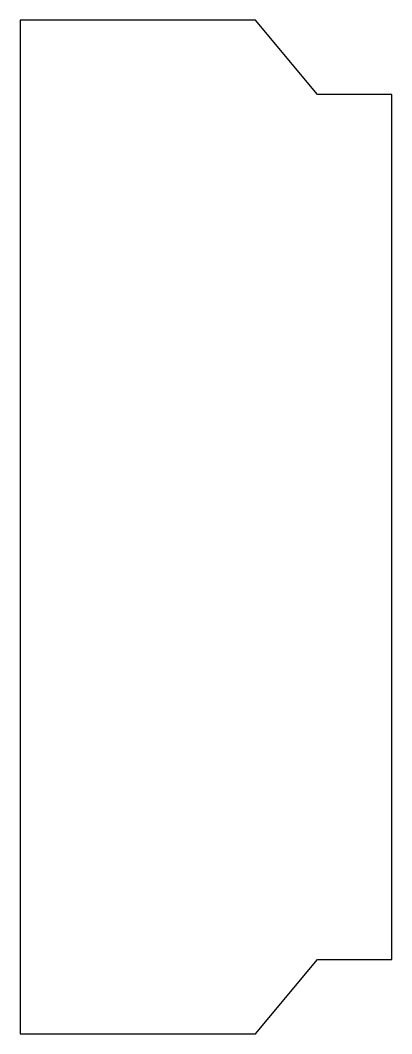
# Model space of a CAD drawing. Header units: metres. Extents: x 0 to 6, y 0.8 to 17.2.
import ezdxf

# ---------------------------------------------------------------- set-up
doc = ezdxf.new("R2010")
doc.units = ezdxf.units.M

msp = doc.modelspace()

# ---------------------------------------------------------------- linework, layer by layer
msp.add_lwpolyline([(0, 0.8), (3.8, 0.8), (4.8, 2), (6, 2), (6, 16), (4.8, 16), (3.8, 17.2), (0, 17.2), (0, 0.8)], close=True)

doc.saveas('drawing.dxf')
